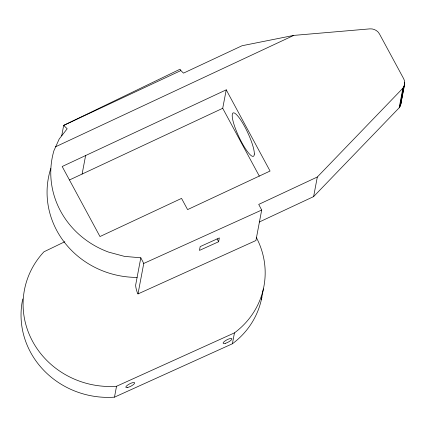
<?xml version="1.0" encoding="UTF-8"?>
<svg xmlns="http://www.w3.org/2000/svg" width="426" height="426" viewBox="0 0 426 426"><rect width="100%" height="100%" fill="white"/><g stroke="black" fill="none" stroke-linecap="round" stroke-linejoin="round"><path stroke-width="0.64" d="M400.999 102.735L400.493 105.392L399.194 107.783L313.616 196.604L259.216 222.047M180.864 70.583L63.676 125.388L67.186 128.774L59.198 139.004L53.91 150.729A88.193 83.081 10.7 0 0 108.651 252.128L124.483 256.383L140.809 257.799L135.665 285.021A15.98 3.2 65.6 0 0 137.263 292.513L137.997 293.924L255.925 240.525L261.686 210.045L258.731 204.405L317.317 177.008L402.9 88.187C404.972 85.53 405.264 81.691 403.678 78.73L379.454 33.92C377.654 30.528 373.687 28.579 369.901 28.867L293.754 35.401L242.08 45.726L183.5 73.123L180.864 70.583L180.091 69.188L63.676 125.388L61.701 135.835M82.111 174.058L85.615 155.559M261.868 297.188A82.596 77.809 10.7 0 1 232.399 343.766L114.477 397.16L116.532 386.27L234.46 332.876A82.596 77.809 10.7 0 0 256.292 237.41M137.997 293.924L143.759 263.438L140.809 257.799M218.623 241.739L219.342 237.926L200.177 246.601L199.459 250.413L218.623 241.739L217.148 238.917M232.399 343.766L234.46 332.876M261.346 299.75L263.401 288.865M313.616 196.604L317.317 177.008M399.194 107.783L402.9 88.187M399.71 107.032L403.417 87.436M400.147 106.234L403.848 86.632M404.434 83.533L404.679 82.229M400.493 105.392L404.7 83.134M400.754 104.524L404.625 84.039M259.317 176.103L222.713 108.3L226.238 89.838L62.175 166.507L99.982 236.542L181.545 198.399L187.594 209.603L270.068 171.034L226.238 89.838M64.837 241.718L43.942 251.803A85.338 80.397 10.7 0 0 32.578 341.327A85.338 80.397 10.7 0 0 116.532 386.27M55.481 146.832L293.754 35.401M69.491 179.958L222.713 108.3M143.759 263.438L261.686 210.045M114.477 397.16A85.338 80.397 10.7 0 1 22.759 298.951M137.103 277.401A88.193 83.081 10.7 0 1 50.774 168.483M254.322 154.047L254.184 155.128A23.947 4.878 64.9 0 1 242.16 143.216A23.947 4.878 64.9 0 1 232.207 115.174L232.346 114.093A23.947 4.878 64.9 0 1 244.364 126.005A23.947 4.878 64.9 0 1 254.322 154.047M225.279 343.345A4.952 1.331 -27.6 0 0 231.968 338.894A4.952 1.331 -27.6 0 0 225.354 340.731A4.952 1.331 -27.6 0 0 225.279 343.345M127.688 387.474A4.952 1.331 -27.6 0 0 134.659 383.075A4.952 1.331 -27.6 0 0 128.38 384.577A4.952 1.331 -27.6 0 0 127.688 387.474"/></g></svg>
